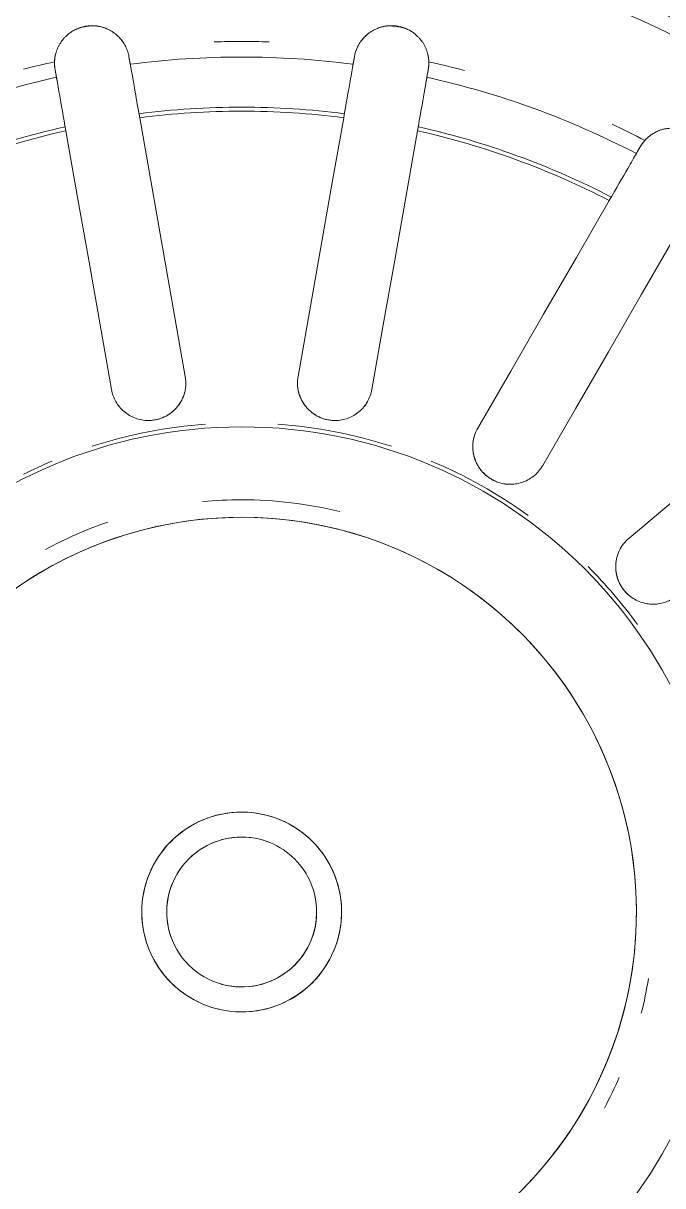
# Model space of a CAD drawing. Header units: millimetres. Extents: x -11245 to 8231, y -22520 to -3800.
# Drawn here: x -7545.36 to -7519.77, y -14978.68 to -14932.15 of the extents above; entities that cross this region are included whole.
import ezdxf

# ---------------------------------------------------------------- set-up
doc = ezdxf.new("R2010")
doc.units = ezdxf.units.MM
for name, color, linetype, lineweight in [('A-DETL-THIN', 151, 'Continuous', 9), ('A-GENM', 13, 'Continuous', 9), ('G-IMPT', 8, 'Continuous', 9)]:
    doc.layers.add(name, color=color, linetype=linetype, lineweight=lineweight)

# ---------------------------------------------------------------- blocks, each defined once
blk = doc.blocks.new('CRT_MGN_COZ_Fogão a lenha completo - CRT_MGN_COZ_Fogão a lenha completo-5005769-PONTOS ELÉTRICOS TÉRREO')
at = {"layer": 'G-IMPT', "flags": 128}
for points in [[(2934.77, -48.799), (2935.127, -49.32), (2935.464, -49.855), (2935.779, -50.403), (2936.071, -50.963), (2936.342, -51.534), (2936.589, -52.116), (2936.812, -52.707), (2937.012, -53.307), (2937.187, -53.914), (2937.339, -54.527), (2937.465, -55.147), (2937.567, -55.77), (2937.644, -56.398), (2937.695, -57.027), (2937.721, -57.659), (2937.725, -58)], [(2955.336, -50.586), (2955.488, -50.559), (2955.64, -50.532)], [(2942.838, -52.789), (2945.428, -52.333), (2948.018, -51.876), (2950.608, -51.419), (2953.197, -50.963)], [(2956.161, -53.486), (2956.009, -53.513), (2955.857, -53.54)], [(2953.718, -53.917), (2951.129, -54.374), (2948.539, -54.83), (2945.949, -55.287), (2943.359, -55.744)], [(2925.925, -58), (2925.922, -57.84), (2925.912, -57.68), (2925.896, -57.521), (2925.874, -57.363), (2925.845, -57.205), (2925.81, -57.049), (2925.769, -56.895), (2925.722, -56.742), (2925.669, -56.591), (2925.609, -56.442), (2925.544, -56.296), (2925.473, -56.153), (2925.396, -56.012), (2925.314, -55.875), (2925.226, -55.741), (2925.133, -55.611), (2925.035, -55.485), (2924.932, -55.362), (2924.824, -55.244), (2924.712, -55.131), (2924.595, -55.021), (2924.474, -54.917), (2924.348, -54.818), (2924.219, -54.723), (2924.086, -54.634), (2923.95, -54.55), (2923.81, -54.472), (2923.668, -54.4), (2923.522, -54.333), (2923.374, -54.272), (2923.224, -54.217), (2923.072, -54.168), (2922.918, -54.125), (2922.762, -54.089), (2922.605, -54.058), (2922.447, -54.034), (2922.288, -54.016), (2922.128, -54.005), (2921.968, -54), (2921.808, -54.002), (2921.648, -54.01), (2921.489, -54.024), (2921.33, -54.044), (2921.173, -54.071), (2921.016, -54.105), (2920.861, -54.144), (2920.708, -54.19), (2920.556, -54.241), (2920.407, -54.299), (2920.26, -54.363), (2920.116, -54.432), (2919.975, -54.507), (2919.837, -54.588), (2919.702, -54.674), (2919.571, -54.766), (2919.444, -54.863), (2919.32, -54.964), (2919.201, -55.071), (2919.086, -55.182), (2918.975, -55.298), (2918.87, -55.418), (2918.769, -55.543), (2918.673, -55.671), (2918.583, -55.803), (2918.497, -55.938), (2918.418, -56.077), (2918.344, -56.219), (2918.275, -56.363), (2918.213, -56.51), (2918.156, -56.66), (2918.106, -56.812), (2918.061, -56.966), (2918.023, -57.121), (2917.991, -57.278), (2917.965, -57.436), (2917.946, -57.594), (2917.933, -57.754), (2917.926, -57.914), (2917.925, -58)], [(2937.725, -58), (2937.712, -58.632), (2937.674, -59.263), (2937.611, -59.891), (2937.523, -60.517), (2937.41, -61.139), (2937.272, -61.756), (2937.11, -62.366), (2936.923, -62.97), (2936.712, -63.566), (2936.478, -64.153), (2936.22, -64.73), (2935.94, -65.296), (2935.637, -65.851), (2935.312, -66.393), (2934.965, -66.921), (2934.598, -67.436), (2934.211, -67.935), (2933.804, -68.418), (2933.377, -68.885), (2932.933, -69.334), (2932.471, -69.765), (2931.992, -70.178), (2931.497, -70.571), (2930.987, -70.943), (2930.462, -71.295), (2929.923, -71.626), (2929.372, -71.935), (2928.809, -72.222), (2928.235, -72.485), (2927.65, -72.726), (2927.057, -72.943), (2926.455, -73.137), (2925.846, -73.306), (2925.231, -73.45), (2924.61, -73.57), (2923.986, -73.665), (2923.358, -73.735), (2922.727, -73.78), (2922.096, -73.799), (2921.464, -73.793), (2920.832, -73.762), (2920.203, -73.706), (2919.576, -73.624), (2918.953, -73.518), (2918.335, -73.387), (2917.723, -73.231), (2917.117, -73.051), (2916.519, -72.846), (2915.93, -72.618), (2915.35, -72.367), (2914.781, -72.092), (2914.223, -71.796), (2913.677, -71.476), (2913.145, -71.136), (2912.627, -70.774), (2912.123, -70.392), (2911.636, -69.99), (2911.164, -69.569), (2910.71, -69.13)], [(2917.925, -58), (2917.928, -58.16), (2917.938, -58.32), (2917.954, -58.479), (2917.976, -58.637), (2918.005, -58.795), (2918.04, -58.951), (2918.081, -59.105), (2918.128, -59.258), (2918.181, -59.409), (2918.241, -59.558), (2918.306, -59.704), (2918.377, -59.847), (2918.454, -59.988), (2918.536, -60.125), (2918.624, -60.259), (2918.717, -60.389), (2918.815, -60.515), (2918.918, -60.638), (2919.026, -60.756), (2919.138, -60.869), (2919.255, -60.979), (2919.376, -61.083), (2919.502, -61.182), (2919.631, -61.277), (2919.764, -61.366), (2919.9, -61.45), (2920.04, -61.528), (2920.182, -61.6), (2920.328, -61.667), (2920.476, -61.728), (2920.626, -61.783), (2920.778, -61.832), (2920.932, -61.875), (2921.088, -61.911), (2921.245, -61.942), (2921.403, -61.966), (2921.562, -61.984), (2921.722, -61.995), (2921.882, -62), (2922.042, -61.998), (2922.202, -61.99), (2922.361, -61.976), (2922.52, -61.956), (2922.677, -61.929), (2922.834, -61.895), (2922.989, -61.856), (2923.142, -61.81), (2923.294, -61.759), (2923.443, -61.701), (2923.59, -61.637), (2923.734, -61.568), (2923.875, -61.493), (2924.013, -61.412), (2924.148, -61.326), (2924.279, -61.234), (2924.406, -61.137), (2924.53, -61.036), (2924.649, -60.929), (2924.764, -60.818), (2924.875, -60.702), (2924.98, -60.582), (2925.081, -60.457), (2925.177, -60.329), (2925.267, -60.197), (2925.353, -60.062), (2925.432, -59.923), (2925.506, -59.781), (2925.575, -59.637), (2925.637, -59.49), (2925.694, -59.34), (2925.744, -59.188), (2925.789, -59.034), (2925.827, -58.879), (2925.859, -58.722), (2925.885, -58.564), (2925.904, -58.406), (2925.917, -58.246), (2925.924, -58.086), (2925.925, -58)], [(2953.718, -62.083), (2951.129, -61.626), (2948.539, -61.17), (2945.949, -60.713), (2943.359, -60.256)], [(2956.161, -62.514), (2956.009, -62.487), (2955.857, -62.46)], [(2942.838, -63.211), (2945.428, -63.667), (2948.018, -64.124), (2950.608, -64.581), (2953.197, -65.037)], [(2955.336, -65.414), (2955.488, -65.441), (2955.64, -65.468)], [(2950.405, -72.711), (2948.127, -71.396), (2945.85, -70.081), (2943.572, -68.766), (2941.295, -67.451)], [(2939.795, -70.049), (2942.072, -71.364), (2944.35, -72.679), (2946.627, -73.994), (2948.905, -75.309)], [(2943.656, -81.564), (2941.965, -79.55), (2940.275, -77.535), (2938.584, -75.52), (2936.894, -73.506)], [(2952.553, -73.951), (2952.419, -73.874), (2952.285, -73.796)]]:
    blk.add_lwpolyline(points, dxfattribs=at)
at = {"layer": 'G-IMPT'}
for radius, start, end in [(58.454, 90, 270), (58.454, 270, 90), (57.5, 90, 270), (57.5, 360, 180), (57.5, 270, 90), (56.5, 360, 180), (42, 0, 180), (41.108, 0, 180), (41, 90, 180), (41, 90, 270), (41, 270, 90), (41, 0, 90), (40.608, 0, 180), (39.099, 360, 180), (19.418, 0, 180), (15.8, 90, 270), (15.8, 270, 90), (34.223, 12.5121, 27.4879), (32.216, 12.6687, 27.3313), (32.054, 12.6822, 27.3178), (19.579, 22.7883, 26.4773), (34.845, 12.4126, 14.5132), (16.5, 18.9474, 28.4211), (19.579, 4.2352, 17.8165), (32.054, 0, 7.3178), (32.216, 0, 7.3313), (34.223, 0, 7.4879), (4, 90, 180), (4, 360, 90), (3, 360, 180), (3, 90, 112.5), (3, 339.0928, 90), (16.5, 0, 5.4571), (3, 157.5, 270), (34.845, 0, 1.8043), (57.5, 180, 0), (56.5, 180, 0), (42, 180, 270), (41.108, 180, 0), (41, 180, 270), (40.608, 180, 0), (39.099, 180, 0), (19.418, 180, 0), (4, 180, 270), (3, 180, 270), (3, 270, 360), (4, 270, 0), (41, 270, 0), (42, 270, 0), (16.5, 346.2176, 0), (32.054, 352.6822, 0), (32.216, 352.6687, 0), (34.223, 352.5121, 360), (34.845, 358.1957, 360), (19.579, 342.1835, 355.7648), (3, 270, 292.5), (32.054, 332.6822, 347.3178), (32.216, 332.6687, 347.3313), (19.579, 324.1641, 337.2117), (34.223, 332.5121, 347.4879), (34.845, 345.1811, 347.5874), (39.72, 296.8385, 340.3639), (19.579, 306.0163, 314.9168), (16.5, 241.6103, 246.3158), (34.845, 332.4126, 334.8187), (16.5, 255.7895, 260.7032)]:
    blk.add_arc((2921.925, -58), radius, start, end, dxfattribs=at)
for points, knots in [([(2953.197, -50.963), (2953.746, -50.866), (2954.59, -50.717), (2955.162, -50.616), (2955.336, -50.586)], [-1, -1, -1, -1, -0.4, 0, 0, 0, 0]), ([(2955.64, -50.532), (2955.703, -50.521), (2955.832, -50.506), (2956.001, -50.51), (2956.136, -50.527), (2956.238, -50.546), (2956.34, -50.573), (2956.445, -50.61), (2956.55, -50.655), (2956.653, -50.709), (2956.765, -50.78), (2956.873, -50.864), (2956.98, -50.964), (2957.073, -51.069), (2957.169, -51.203), (2957.255, -51.354), (2957.33, -51.537), (2957.383, -51.746), (2957.405, -51.962), (2957.397, -52.159), (2957.369, -52.331), (2957.325, -52.49), (2957.268, -52.633), (2957.2, -52.763), (2957.127, -52.876), (2957.052, -52.973), (2956.974, -53.059), (2956.891, -53.138), (2956.805, -53.208), (2956.718, -53.269), (2956.629, -53.322), (2956.508, -53.384), (2956.35, -53.445), (2956.224, -53.475), (2956.161, -53.486)], [-1, -1, -1, -1, -0.944444, -0.888889, -0.861111, -0.833333, -0.805556, -0.777778, -0.75, -0.722222, -0.694444, -0.659722, -0.638889, -0.611111, -0.583333, -0.555556, -0.527778, -0.5, -0.472222, -0.444444, -0.416667, -0.388889, -0.361111, -0.333333, -0.305556, -0.277778, -0.25, -0.222222, -0.194444, -0.166667, -0.138889, -0.111111, -0.055556, 0, 0, 0, 0]), ([(2942.718, -55.717), (2942.614, -55.689), (2942.457, -55.631), (2942.274, -55.522), (2942.14, -55.424), (2942.018, -55.311), (2941.913, -55.19), (2941.818, -55.052), (2941.738, -54.904), (2941.676, -54.754), (2941.632, -54.594), (2941.605, -54.426), (2941.593, -54.23), (2941.616, -53.998), (2941.684, -53.741), (2941.799, -53.504), (2942, -53.217), (2942.343, -52.938), (2942.662, -52.821), (2942.838, -52.789)], [-0.8611111, -0.8611111, -0.8611111, -0.8611111, -0.7916667, -0.7569444, -0.7222222, -0.6875, -0.6527778, -0.6180556, -0.5833333, -0.5486111, -0.5138889, -0.4791667, -0.4444444, -0.3888889, -0.3333333, -0.2777778, -0.2222222, -0.1111111, 0, 0, 0, 0]), ([(2943.359, -55.744), (2943.232, -55.766), (2943.037, -55.775), (2942.78, -55.737), (2942.593, -55.683), (2942.413, -55.606), (2942.188, -55.472), (2941.91, -55.22), (2941.661, -54.794), (2941.567, -54.263), (2941.647, -53.821), (2941.798, -53.504), (2941.95, -53.29), (2942.136, -53.106), (2942.422, -52.908), (2942.669, -52.819), (2942.838, -52.789)], [-1, -1, -1, -1, -0.916667, -0.875, -0.833333, -0.791667, -0.75, -0.666667, -0.555556, -0.444444, -0.333333, -0.277778, -0.222222, -0.166667, -0.111111, 0, 0, 0, 0]), ([(2955.857, -53.54), (2955.596, -53.586), (2954.95, -53.7), (2954.085, -53.853), (2953.718, -53.917)], [-1, -1, -1, -1, -0.4, 0, 0, 0, 0]), ([(2943.359, -60.256), (2943.139, -60.218), (2942.822, -60.232), (2942.457, -60.369), (2942.274, -60.478), (2942.14, -60.576), (2942.018, -60.689), (2941.913, -60.81), (2941.818, -60.948), (2941.738, -61.096), (2941.676, -61.246), (2941.632, -61.406), (2941.605, -61.574), (2941.593, -61.77), (2941.616, -62.002), (2941.684, -62.259), (2941.799, -62.496), (2942, -62.783), (2942.343, -63.062), (2942.662, -63.179), (2942.838, -63.211)], [-1, -1, -1, -1, -0.861111, -0.791667, -0.756944, -0.722222, -0.6875, -0.652778, -0.618056, -0.583333, -0.548611, -0.513889, -0.479167, -0.444444, -0.388889, -0.333333, -0.277778, -0.222222, -0.111111, 0, 0, 0, 0]), ([(2942.973, -60.239), (2942.908, -60.244), (2942.78, -60.263), (2942.593, -60.317), (2942.413, -60.394), (2942.188, -60.528), (2941.91, -60.78), (2941.661, -61.206), (2941.567, -61.737), (2941.647, -62.179), (2941.798, -62.496), (2941.95, -62.71), (2942.136, -62.894), (2942.422, -63.092), (2942.669, -63.181), (2942.838, -63.211)], [-0.9166667, -0.9166667, -0.9166667, -0.9166667, -0.875, -0.8333333, -0.7916667, -0.75, -0.6666667, -0.5555556, -0.4444444, -0.3333333, -0.2777778, -0.2222222, -0.1666667, -0.1111111, 0, 0, 0, 0]), ([(2953.718, -62.083), (2954.267, -62.18), (2955.111, -62.329), (2955.683, -62.429), (2955.857, -62.46)], [-1, -1, -1, -1, -0.4, 0, 0, 0, 0]), ([(2955.64, -65.468), (2955.769, -65.492), (2955.966, -65.499), (2956.204, -65.463), (2956.342, -65.428), (2956.445, -65.39), (2956.55, -65.344), (2956.656, -65.292), (2956.771, -65.222), (2956.872, -65.135), (2956.978, -65.033), (2957.078, -64.927), (2957.178, -64.794), (2957.257, -64.644), (2957.317, -64.46), (2957.364, -64.248), (2957.392, -64.032), (2957.399, -63.838), (2957.375, -63.671), (2957.327, -63.512), (2957.264, -63.367), (2957.2, -63.237), (2957.133, -63.124), (2957.055, -63.026), (2956.974, -62.941), (2956.891, -62.862), (2956.807, -62.791), (2956.689, -62.711), (2956.478, -62.596), (2956.291, -62.535), (2956.161, -62.514)], [-1, -1, -1, -1, -0.888889, -0.833333, -0.805556, -0.777778, -0.75, -0.722222, -0.694444, -0.659722, -0.638889, -0.611111, -0.583333, -0.555556, -0.527778, -0.5, -0.472222, -0.444444, -0.416667, -0.388889, -0.361111, -0.333333, -0.305556, -0.277778, -0.25, -0.222222, -0.194444, -0.166667, -0.111111, 0, 0, 0, 0]), ([(2955.336, -65.414), (2955.075, -65.368), (2954.429, -65.254), (2953.564, -65.102), (2953.197, -65.037)], [-1, -1, -1, -1, -0.4, 0, 0, 0, 0]), ([(2941.295, -67.451), (2941.101, -67.339), (2940.799, -67.245), (2940.409, -67.249), (2940.199, -67.288), (2940.04, -67.335), (2939.887, -67.399), (2939.746, -67.477), (2939.61, -67.574), (2939.484, -67.686), (2939.375, -67.806), (2939.279, -67.941), (2939.196, -68.089), (2939.118, -68.269), (2939.06, -68.495), (2939.036, -68.76), (2939.063, -69.022), (2939.154, -69.361), (2939.38, -69.74), (2939.64, -69.959), (2939.795, -70.049)], [-1, -1, -1, -1, -0.861111, -0.791667, -0.756944, -0.722222, -0.6875, -0.652778, -0.618056, -0.583333, -0.548611, -0.513889, -0.479167, -0.444444, -0.388889, -0.333333, -0.277778, -0.222222, -0.111111, 0, 0, 0, 0]), ([(2940.938, -67.302), (2940.875, -67.285), (2940.748, -67.26), (2940.554, -67.246), (2940.359, -67.257), (2940.101, -67.306), (2939.754, -67.447), (2939.374, -67.762), (2939.104, -68.229), (2939.028, -68.672), (2939.062, -69.022), (2939.131, -69.275), (2939.243, -69.511), (2939.344, -69.653), (2939.4, -69.719)], [-0.9166667, -0.9166667, -0.9166667, -0.9166667, -0.875, -0.8333333, -0.7916667, -0.75, -0.6666667, -0.5555556, -0.4444444, -0.3333333, -0.2777778, -0.2222222, -0.1666667, -0.1111111, -0.1111111, -0.1111111, -0.1111111]), ([(2936.894, -73.506), (2936.75, -73.335), (2936.498, -73.143), (2936.131, -73.013), (2935.921, -72.978), (2935.755, -72.968), (2935.589, -72.975), (2935.43, -73), (2935.269, -73.045), (2935.112, -73.107), (2934.969, -73.183), (2934.832, -73.277), (2934.703, -73.387), (2934.569, -73.53), (2934.437, -73.723), (2934.324, -73.963), (2934.26, -74.219), (2934.229, -74.568), (2934.312, -75.002), (2934.481, -75.297), (2934.596, -75.434)], [-1, -1, -1, -1, -0.861111, -0.791667, -0.756944, -0.722222, -0.6875, -0.652778, -0.618056, -0.583333, -0.548611, -0.513889, -0.479167, -0.444444, -0.388889, -0.333333, -0.277778, -0.222222, -0.111111, 0, 0, 0, 0]), ([(2936.08, -73.008), (2936.016, -72.993), (2935.822, -72.962), (2935.447, -72.975), (2934.983, -73.141), (2934.569, -73.488), (2934.391, -73.8), (2934.332, -73.966)], [-0.7916667, -0.7916667, -0.7916667, -0.7916667, -0.75, -0.6666667, -0.5555556, -0.4444444, -0.3333333, -0.3333333, -0.3333333, -0.3333333]), ([(2950.405, -72.711), (2950.887, -72.989), (2951.63, -73.418), (2952.132, -73.708), (2952.285, -73.796)], [-1, -1, -1, -1, -0.4, 0, 0, 0, 0]), ([(2951.053, -76.549), (2951.166, -76.616), (2951.348, -76.69), (2951.584, -76.737), (2951.726, -76.751), (2951.836, -76.751), (2951.95, -76.744), (2952.067, -76.731), (2952.199, -76.704), (2952.324, -76.658), (2952.459, -76.598), (2952.588, -76.532), (2952.728, -76.441), (2952.854, -76.328), (2952.973, -76.175), (2953.09, -75.992), (2953.19, -75.798), (2953.262, -75.619), (2953.297, -75.454), (2953.306, -75.288), (2953.297, -75.13), (2953.281, -74.985), (2953.257, -74.856), (2953.218, -74.738), (2953.17, -74.63), (2953.119, -74.528), (2953.064, -74.433), (2952.982, -74.317), (2952.823, -74.136), (2952.667, -74.015), (2952.553, -73.951)], [-1, -1, -1, -1, -0.888889, -0.833333, -0.805556, -0.777778, -0.75, -0.722222, -0.694444, -0.659722, -0.638889, -0.611111, -0.583333, -0.555556, -0.527778, -0.5, -0.472222, -0.444444, -0.416667, -0.388889, -0.361111, -0.333333, -0.305556, -0.277778, -0.25, -0.222222, -0.194444, -0.166667, -0.111111, 0, 0, 0, 0]), ([(2953.205, -74.717), (2953.193, -74.686), (2953.168, -74.625), (2953.126, -74.542), (2953.081, -74.464), (2953.016, -74.364), (2952.926, -74.251), (2952.848, -74.173), (2952.808, -74.137)], [-0.2222222, -0.2222222, -0.2222222, -0.2222222, -0.1944444, -0.1666667, -0.1388889, -0.1111111, -0.0555556, 0, 0, 0, 0])]:
    blk.add_open_spline(points, degree=3, knots=knots, dxfattribs=at)
for points in [[(2955.64, -50.532), (2955.501, -50.556), (2955.347, -50.584), (2955.178, -50.613)], [(2955.955, -50.51), (2955.908, -50.508), (2955.808, -50.509), (2955.698, -50.522), (2955.64, -50.532)], [(2955.955, -50.51), (2956.01, -50.511), (2956.121, -50.52), (2956.233, -50.545), (2956.289, -50.56)], [(2957.282, -51.424), (2957.3, -51.472), (2957.332, -51.575), (2957.371, -51.751), (2957.394, -51.929), (2957.402, -52.092), (2957.389, -52.237), (2957.357, -52.379), (2957.314, -52.509), (2957.284, -52.589), (2957.268, -52.627)], [(2957.036, -52.99), (2957.014, -53.015), (2956.971, -53.064), (2956.903, -53.128), (2956.833, -53.186), (2956.785, -53.221), (2956.761, -53.238)], [(2955.699, -53.568), (2955.868, -53.538), (2956.022, -53.511), (2956.161, -53.486)], [(2956.161, -62.514), (2956.022, -62.489), (2955.868, -62.462), (2955.699, -62.432)], [(2957.036, -63.01), (2957.014, -62.985), (2956.97, -62.937), (2956.902, -62.873), (2956.833, -62.815), (2956.786, -62.779), (2956.762, -62.762)], [(2957.281, -64.578), (2957.302, -64.53), (2957.34, -64.427), (2957.382, -64.253), (2957.402, -64.075), (2957.401, -63.91), (2957.386, -63.762), (2957.357, -63.621), (2957.317, -63.491), (2957.285, -63.412), (2957.268, -63.374)], [(2955.179, -65.387), (2955.347, -65.416), (2955.501, -65.444), (2955.64, -65.468)], [(2955.64, -65.468), (2955.698, -65.478), (2955.808, -65.491), (2955.908, -65.492), (2955.955, -65.49)], [(2955.955, -65.49), (2956.009, -65.488), (2956.119, -65.478), (2956.232, -65.455), (2956.289, -65.44)], [(2952.553, -73.951), (2952.431, -73.88), (2952.295, -73.802), (2952.147, -73.716)], [(2952.808, -74.137), (2952.773, -74.105), (2952.696, -74.042), (2952.603, -73.98), (2952.553, -73.951)]]:
    blk.add_open_spline(points, degree=3, dxfattribs=at)
blk = doc.blocks.new('CRT_MGN_COZ_Fogão a lenha completo - CRT_MGN_COZ_Fogão a lenha completo-V30-PONTOS ELÉTRICOS TÉRREO')
at = {"layer": 'G-IMPT', "flags": 128}
for points in [[(2934.77, -48.799), (2935.127, -49.32), (2935.464, -49.855), (2935.779, -50.403), (2936.071, -50.963), (2936.342, -51.534), (2936.589, -52.116), (2936.812, -52.707), (2937.012, -53.307), (2937.187, -53.914), (2937.339, -54.527), (2937.465, -55.147), (2937.567, -55.77), (2937.644, -56.398), (2937.695, -57.027), (2937.721, -57.659), (2937.725, -58)], [(2955.336, -50.586), (2955.488, -50.559), (2955.64, -50.532)], [(2942.838, -52.789), (2945.428, -52.333), (2948.018, -51.876), (2950.608, -51.419), (2953.197, -50.963)], [(2956.161, -53.486), (2956.009, -53.513), (2955.857, -53.54)], [(2953.718, -53.917), (2951.129, -54.374), (2948.539, -54.83), (2945.949, -55.287), (2943.359, -55.744)], [(2925.925, -58), (2925.922, -57.84), (2925.912, -57.68), (2925.896, -57.521), (2925.874, -57.363), (2925.845, -57.205), (2925.81, -57.049), (2925.769, -56.895), (2925.722, -56.742), (2925.669, -56.591), (2925.609, -56.442), (2925.544, -56.296), (2925.473, -56.153), (2925.396, -56.012), (2925.314, -55.875), (2925.226, -55.741), (2925.133, -55.611), (2925.035, -55.485), (2924.932, -55.362), (2924.824, -55.244), (2924.712, -55.131), (2924.595, -55.021), (2924.474, -54.917), (2924.348, -54.818), (2924.219, -54.723), (2924.086, -54.634), (2923.95, -54.55), (2923.81, -54.472), (2923.668, -54.4), (2923.522, -54.333), (2923.374, -54.272), (2923.224, -54.217), (2923.072, -54.168), (2922.918, -54.125), (2922.762, -54.089), (2922.605, -54.058), (2922.447, -54.034), (2922.288, -54.016), (2922.128, -54.005), (2921.968, -54), (2921.808, -54.002), (2921.648, -54.01), (2921.489, -54.024), (2921.33, -54.044), (2921.173, -54.071), (2921.016, -54.105), (2920.861, -54.144), (2920.708, -54.19), (2920.556, -54.241), (2920.407, -54.299), (2920.26, -54.363), (2920.116, -54.432), (2919.975, -54.507), (2919.837, -54.588), (2919.702, -54.674), (2919.571, -54.766), (2919.444, -54.863), (2919.32, -54.964), (2919.201, -55.071), (2919.086, -55.182), (2918.975, -55.298), (2918.87, -55.418), (2918.769, -55.543), (2918.673, -55.671), (2918.583, -55.803), (2918.497, -55.938), (2918.418, -56.077), (2918.344, -56.219), (2918.275, -56.363), (2918.213, -56.51), (2918.156, -56.66), (2918.106, -56.812), (2918.061, -56.966), (2918.023, -57.121), (2917.991, -57.278), (2917.965, -57.436), (2917.946, -57.594), (2917.933, -57.754), (2917.926, -57.914), (2917.925, -58)], [(2937.725, -58), (2937.712, -58.632), (2937.674, -59.263), (2937.611, -59.891), (2937.523, -60.517), (2937.41, -61.139), (2937.272, -61.756), (2937.11, -62.366), (2936.923, -62.97), (2936.712, -63.566), (2936.478, -64.153), (2936.22, -64.73), (2935.94, -65.296), (2935.637, -65.851), (2935.312, -66.393), (2934.965, -66.921), (2934.598, -67.436), (2934.211, -67.935), (2933.804, -68.418), (2933.377, -68.885), (2932.933, -69.334), (2932.471, -69.765), (2931.992, -70.178), (2931.497, -70.571), (2930.987, -70.943), (2930.462, -71.295), (2929.923, -71.626), (2929.372, -71.935), (2928.809, -72.222), (2928.235, -72.485), (2927.65, -72.726), (2927.057, -72.943), (2926.455, -73.137), (2925.846, -73.306), (2925.231, -73.45), (2924.61, -73.57), (2923.986, -73.665), (2923.358, -73.735), (2922.727, -73.78), (2922.096, -73.799), (2921.464, -73.793), (2920.832, -73.762), (2920.203, -73.706), (2919.576, -73.624), (2918.953, -73.518), (2918.335, -73.387), (2917.723, -73.231), (2917.117, -73.051), (2916.519, -72.846), (2915.93, -72.618), (2915.35, -72.367), (2914.781, -72.092), (2914.223, -71.796), (2913.677, -71.476), (2913.145, -71.136), (2912.627, -70.774), (2912.123, -70.392), (2911.636, -69.99), (2911.164, -69.569), (2910.71, -69.13)], [(2917.925, -58), (2917.928, -58.16), (2917.938, -58.32), (2917.954, -58.479), (2917.976, -58.637), (2918.005, -58.795), (2918.04, -58.951), (2918.081, -59.105), (2918.128, -59.258), (2918.181, -59.409), (2918.241, -59.558), (2918.306, -59.704), (2918.377, -59.847), (2918.454, -59.988), (2918.536, -60.125), (2918.624, -60.259), (2918.717, -60.389), (2918.815, -60.515), (2918.918, -60.638), (2919.026, -60.756), (2919.138, -60.869), (2919.255, -60.979), (2919.376, -61.083), (2919.502, -61.182), (2919.631, -61.277), (2919.764, -61.366), (2919.9, -61.45), (2920.04, -61.528), (2920.182, -61.6), (2920.328, -61.667), (2920.476, -61.728), (2920.626, -61.783), (2920.778, -61.832), (2920.932, -61.875), (2921.088, -61.911), (2921.245, -61.942), (2921.403, -61.966), (2921.562, -61.984), (2921.722, -61.995), (2921.882, -62), (2922.042, -61.998), (2922.202, -61.99), (2922.361, -61.976), (2922.52, -61.956), (2922.677, -61.929), (2922.834, -61.895), (2922.989, -61.856), (2923.142, -61.81), (2923.294, -61.759), (2923.443, -61.701), (2923.59, -61.637), (2923.734, -61.568), (2923.875, -61.493), (2924.013, -61.412), (2924.148, -61.326), (2924.279, -61.234), (2924.406, -61.137), (2924.53, -61.036), (2924.649, -60.929), (2924.764, -60.818), (2924.875, -60.702), (2924.98, -60.582), (2925.081, -60.457), (2925.177, -60.329), (2925.267, -60.197), (2925.353, -60.062), (2925.432, -59.923), (2925.506, -59.781), (2925.575, -59.637), (2925.637, -59.49), (2925.694, -59.34), (2925.744, -59.188), (2925.789, -59.034), (2925.827, -58.879), (2925.859, -58.722), (2925.885, -58.564), (2925.904, -58.406), (2925.917, -58.246), (2925.924, -58.086), (2925.925, -58)], [(2953.718, -62.083), (2951.129, -61.626), (2948.539, -61.17), (2945.949, -60.713), (2943.359, -60.256)], [(2956.161, -62.514), (2956.009, -62.487), (2955.857, -62.46)], [(2942.838, -63.211), (2945.428, -63.667), (2948.018, -64.124), (2950.608, -64.581), (2953.197, -65.037)], [(2955.336, -65.414), (2955.488, -65.441), (2955.64, -65.468)], [(2950.405, -72.711), (2948.127, -71.396), (2945.85, -70.081), (2943.572, -68.766), (2941.295, -67.451)], [(2939.795, -70.049), (2942.072, -71.364), (2944.35, -72.679), (2946.627, -73.994), (2948.905, -75.309)], [(2943.656, -81.564), (2941.965, -79.55), (2940.275, -77.535), (2938.584, -75.52), (2936.894, -73.506)], [(2952.553, -73.951), (2952.419, -73.874), (2952.285, -73.796)]]:
    blk.add_lwpolyline(points, dxfattribs=at)
at = {"layer": 'G-IMPT'}
for radius, start, end in [(58.454, 90, 270), (58.454, 270, 90), (57.5, 90, 270), (57.5, 360, 180), (57.5, 270, 90), (56.5, 360, 180), (42, 0, 180), (41.108, 0, 180), (41, 90, 180), (41, 90, 270), (41, 270, 90), (41, 0, 90), (40.608, 0, 180), (39.099, 360, 180), (19.418, 0, 180), (15.8, 90, 270), (15.8, 270, 90), (34.223, 12.5121, 27.4879), (32.216, 12.6687, 27.3313), (32.054, 12.6822, 27.3178), (19.579, 22.7883, 26.4773), (34.845, 12.4126, 14.5132), (16.5, 18.9474, 28.4211), (19.579, 4.2352, 17.8165), (32.054, 0, 7.3178), (32.216, 0, 7.3313), (34.223, 0, 7.4879), (4, 90, 180), (4, 360, 90), (3, 360, 180), (3, 90, 112.5), (3, 339.0928, 90), (16.5, 0, 5.4571), (3, 157.5, 270), (34.845, 0, 1.8043), (57.5, 180, 0), (56.5, 180, 0), (42, 180, 270), (41.108, 180, 0), (41, 180, 270), (40.608, 180, 0), (39.099, 180, 0), (19.418, 180, 0), (4, 180, 270), (3, 180, 270), (3, 270, 360), (4, 270, 0), (41, 270, 0), (42, 270, 0), (16.5, 346.2176, 0), (32.054, 352.6822, 0), (32.216, 352.6687, 0), (34.223, 352.5121, 360), (34.845, 358.1957, 360), (19.579, 342.1835, 355.7648), (3, 270, 292.5), (32.054, 332.6822, 347.3178), (32.216, 332.6687, 347.3313), (19.579, 324.1641, 337.2117), (34.223, 332.5121, 347.4879), (34.845, 345.1811, 347.5874), (39.72, 296.8385, 340.3639), (19.579, 306.0163, 314.9168), (16.5, 241.6103, 246.3158), (34.845, 332.4126, 334.8187), (16.5, 255.7895, 260.7032)]:
    blk.add_arc((2921.925, -58), radius, start, end, dxfattribs=at)
for points, knots in [([(2953.197, -50.963), (2953.746, -50.866), (2954.59, -50.717), (2955.162, -50.616), (2955.336, -50.586)], [-1, -1, -1, -1, -0.4, 0, 0, 0, 0]), ([(2955.64, -50.532), (2955.703, -50.521), (2955.832, -50.506), (2956.001, -50.51), (2956.136, -50.527), (2956.238, -50.546), (2956.34, -50.573), (2956.445, -50.61), (2956.55, -50.655), (2956.653, -50.709), (2956.765, -50.78), (2956.873, -50.864), (2956.98, -50.964), (2957.073, -51.069), (2957.169, -51.203), (2957.255, -51.354), (2957.33, -51.537), (2957.383, -51.746), (2957.405, -51.962), (2957.397, -52.159), (2957.369, -52.331), (2957.325, -52.49), (2957.268, -52.633), (2957.2, -52.763), (2957.127, -52.876), (2957.052, -52.973), (2956.974, -53.059), (2956.891, -53.138), (2956.805, -53.208), (2956.718, -53.269), (2956.629, -53.322), (2956.508, -53.384), (2956.35, -53.445), (2956.224, -53.475), (2956.161, -53.486)], [-1, -1, -1, -1, -0.944444, -0.888889, -0.861111, -0.833333, -0.805556, -0.777778, -0.75, -0.722222, -0.694444, -0.659722, -0.638889, -0.611111, -0.583333, -0.555556, -0.527778, -0.5, -0.472222, -0.444444, -0.416667, -0.388889, -0.361111, -0.333333, -0.305556, -0.277778, -0.25, -0.222222, -0.194444, -0.166667, -0.138889, -0.111111, -0.055556, 0, 0, 0, 0]), ([(2942.718, -55.717), (2942.614, -55.689), (2942.457, -55.631), (2942.274, -55.522), (2942.14, -55.424), (2942.018, -55.311), (2941.913, -55.19), (2941.818, -55.052), (2941.738, -54.904), (2941.676, -54.754), (2941.632, -54.594), (2941.605, -54.426), (2941.593, -54.23), (2941.616, -53.998), (2941.684, -53.741), (2941.799, -53.504), (2942, -53.217), (2942.343, -52.938), (2942.662, -52.821), (2942.838, -52.789)], [-0.8611111, -0.8611111, -0.8611111, -0.8611111, -0.7916667, -0.7569444, -0.7222222, -0.6875, -0.6527778, -0.6180556, -0.5833333, -0.5486111, -0.5138889, -0.4791667, -0.4444444, -0.3888889, -0.3333333, -0.2777778, -0.2222222, -0.1111111, 0, 0, 0, 0]), ([(2943.359, -55.744), (2943.232, -55.766), (2943.037, -55.775), (2942.78, -55.737), (2942.593, -55.683), (2942.413, -55.606), (2942.188, -55.472), (2941.91, -55.22), (2941.661, -54.794), (2941.567, -54.263), (2941.647, -53.821), (2941.798, -53.504), (2941.95, -53.29), (2942.136, -53.106), (2942.422, -52.908), (2942.669, -52.819), (2942.838, -52.789)], [-1, -1, -1, -1, -0.916667, -0.875, -0.833333, -0.791667, -0.75, -0.666667, -0.555556, -0.444444, -0.333333, -0.277778, -0.222222, -0.166667, -0.111111, 0, 0, 0, 0]), ([(2955.857, -53.54), (2955.596, -53.586), (2954.95, -53.7), (2954.085, -53.853), (2953.718, -53.917)], [-1, -1, -1, -1, -0.4, 0, 0, 0, 0]), ([(2943.359, -60.256), (2943.139, -60.218), (2942.822, -60.232), (2942.457, -60.369), (2942.274, -60.478), (2942.14, -60.576), (2942.018, -60.689), (2941.913, -60.81), (2941.818, -60.948), (2941.738, -61.096), (2941.676, -61.246), (2941.632, -61.406), (2941.605, -61.574), (2941.593, -61.77), (2941.616, -62.002), (2941.684, -62.259), (2941.799, -62.496), (2942, -62.783), (2942.343, -63.062), (2942.662, -63.179), (2942.838, -63.211)], [-1, -1, -1, -1, -0.861111, -0.791667, -0.756944, -0.722222, -0.6875, -0.652778, -0.618056, -0.583333, -0.548611, -0.513889, -0.479167, -0.444444, -0.388889, -0.333333, -0.277778, -0.222222, -0.111111, 0, 0, 0, 0]), ([(2942.973, -60.239), (2942.908, -60.244), (2942.78, -60.263), (2942.593, -60.317), (2942.413, -60.394), (2942.188, -60.528), (2941.91, -60.78), (2941.661, -61.206), (2941.567, -61.737), (2941.647, -62.179), (2941.798, -62.496), (2941.95, -62.71), (2942.136, -62.894), (2942.422, -63.092), (2942.669, -63.181), (2942.838, -63.211)], [-0.9166667, -0.9166667, -0.9166667, -0.9166667, -0.875, -0.8333333, -0.7916667, -0.75, -0.6666667, -0.5555556, -0.4444444, -0.3333333, -0.2777778, -0.2222222, -0.1666667, -0.1111111, 0, 0, 0, 0]), ([(2953.718, -62.083), (2954.267, -62.18), (2955.111, -62.329), (2955.683, -62.429), (2955.857, -62.46)], [-1, -1, -1, -1, -0.4, 0, 0, 0, 0]), ([(2955.64, -65.468), (2955.769, -65.492), (2955.966, -65.499), (2956.204, -65.463), (2956.342, -65.428), (2956.445, -65.39), (2956.55, -65.344), (2956.656, -65.292), (2956.771, -65.222), (2956.872, -65.135), (2956.978, -65.033), (2957.078, -64.927), (2957.178, -64.794), (2957.257, -64.644), (2957.317, -64.46), (2957.364, -64.248), (2957.392, -64.032), (2957.399, -63.838), (2957.375, -63.671), (2957.327, -63.512), (2957.264, -63.367), (2957.2, -63.237), (2957.133, -63.124), (2957.055, -63.026), (2956.974, -62.941), (2956.891, -62.862), (2956.807, -62.791), (2956.689, -62.711), (2956.478, -62.596), (2956.291, -62.535), (2956.161, -62.514)], [-1, -1, -1, -1, -0.888889, -0.833333, -0.805556, -0.777778, -0.75, -0.722222, -0.694444, -0.659722, -0.638889, -0.611111, -0.583333, -0.555556, -0.527778, -0.5, -0.472222, -0.444444, -0.416667, -0.388889, -0.361111, -0.333333, -0.305556, -0.277778, -0.25, -0.222222, -0.194444, -0.166667, -0.111111, 0, 0, 0, 0]), ([(2955.336, -65.414), (2955.075, -65.368), (2954.429, -65.254), (2953.564, -65.102), (2953.197, -65.037)], [-1, -1, -1, -1, -0.4, 0, 0, 0, 0]), ([(2941.295, -67.451), (2941.101, -67.339), (2940.799, -67.245), (2940.409, -67.249), (2940.199, -67.288), (2940.04, -67.335), (2939.887, -67.399), (2939.746, -67.477), (2939.61, -67.574), (2939.484, -67.686), (2939.375, -67.806), (2939.279, -67.941), (2939.196, -68.089), (2939.118, -68.269), (2939.06, -68.495), (2939.036, -68.76), (2939.063, -69.022), (2939.154, -69.361), (2939.38, -69.74), (2939.64, -69.959), (2939.795, -70.049)], [-1, -1, -1, -1, -0.861111, -0.791667, -0.756944, -0.722222, -0.6875, -0.652778, -0.618056, -0.583333, -0.548611, -0.513889, -0.479167, -0.444444, -0.388889, -0.333333, -0.277778, -0.222222, -0.111111, 0, 0, 0, 0]), ([(2940.938, -67.302), (2940.875, -67.285), (2940.748, -67.26), (2940.554, -67.246), (2940.359, -67.257), (2940.101, -67.306), (2939.754, -67.447), (2939.374, -67.762), (2939.104, -68.229), (2939.028, -68.672), (2939.062, -69.022), (2939.131, -69.275), (2939.243, -69.511), (2939.344, -69.653), (2939.4, -69.719)], [-0.9166667, -0.9166667, -0.9166667, -0.9166667, -0.875, -0.8333333, -0.7916667, -0.75, -0.6666667, -0.5555556, -0.4444444, -0.3333333, -0.2777778, -0.2222222, -0.1666667, -0.1111111, -0.1111111, -0.1111111, -0.1111111]), ([(2936.894, -73.506), (2936.75, -73.335), (2936.498, -73.143), (2936.131, -73.013), (2935.921, -72.978), (2935.755, -72.968), (2935.589, -72.975), (2935.43, -73), (2935.269, -73.045), (2935.112, -73.107), (2934.969, -73.183), (2934.832, -73.277), (2934.703, -73.387), (2934.569, -73.53), (2934.437, -73.723), (2934.324, -73.963), (2934.26, -74.219), (2934.229, -74.568), (2934.312, -75.002), (2934.481, -75.297), (2934.596, -75.434)], [-1, -1, -1, -1, -0.861111, -0.791667, -0.756944, -0.722222, -0.6875, -0.652778, -0.618056, -0.583333, -0.548611, -0.513889, -0.479167, -0.444444, -0.388889, -0.333333, -0.277778, -0.222222, -0.111111, 0, 0, 0, 0]), ([(2936.08, -73.008), (2936.016, -72.993), (2935.822, -72.962), (2935.447, -72.975), (2934.983, -73.141), (2934.569, -73.488), (2934.391, -73.8), (2934.332, -73.966)], [-0.7916667, -0.7916667, -0.7916667, -0.7916667, -0.75, -0.6666667, -0.5555556, -0.4444444, -0.3333333, -0.3333333, -0.3333333, -0.3333333]), ([(2950.405, -72.711), (2950.887, -72.989), (2951.63, -73.418), (2952.132, -73.708), (2952.285, -73.796)], [-1, -1, -1, -1, -0.4, 0, 0, 0, 0]), ([(2951.053, -76.549), (2951.166, -76.616), (2951.348, -76.69), (2951.584, -76.737), (2951.726, -76.751), (2951.836, -76.751), (2951.95, -76.744), (2952.067, -76.731), (2952.199, -76.704), (2952.324, -76.658), (2952.459, -76.598), (2952.588, -76.532), (2952.728, -76.441), (2952.854, -76.328), (2952.973, -76.175), (2953.09, -75.992), (2953.19, -75.798), (2953.262, -75.619), (2953.297, -75.454), (2953.306, -75.288), (2953.297, -75.13), (2953.281, -74.985), (2953.257, -74.856), (2953.218, -74.738), (2953.17, -74.63), (2953.119, -74.528), (2953.064, -74.433), (2952.982, -74.317), (2952.823, -74.136), (2952.667, -74.015), (2952.553, -73.951)], [-1, -1, -1, -1, -0.888889, -0.833333, -0.805556, -0.777778, -0.75, -0.722222, -0.694444, -0.659722, -0.638889, -0.611111, -0.583333, -0.555556, -0.527778, -0.5, -0.472222, -0.444444, -0.416667, -0.388889, -0.361111, -0.333333, -0.305556, -0.277778, -0.25, -0.222222, -0.194444, -0.166667, -0.111111, 0, 0, 0, 0]), ([(2953.205, -74.717), (2953.193, -74.686), (2953.168, -74.625), (2953.126, -74.542), (2953.081, -74.464), (2953.016, -74.364), (2952.926, -74.251), (2952.848, -74.173), (2952.808, -74.137)], [-0.2222222, -0.2222222, -0.2222222, -0.2222222, -0.1944444, -0.1666667, -0.1388889, -0.1111111, -0.0555556, 0, 0, 0, 0])]:
    blk.add_open_spline(points, degree=3, knots=knots, dxfattribs=at)
for points in [[(2955.64, -50.532), (2955.501, -50.556), (2955.347, -50.584), (2955.178, -50.613)], [(2955.955, -50.51), (2955.908, -50.508), (2955.808, -50.509), (2955.698, -50.522), (2955.64, -50.532)], [(2955.955, -50.51), (2956.01, -50.511), (2956.121, -50.52), (2956.233, -50.545), (2956.289, -50.56)], [(2957.282, -51.424), (2957.3, -51.472), (2957.332, -51.575), (2957.371, -51.751), (2957.394, -51.929), (2957.402, -52.092), (2957.389, -52.237), (2957.357, -52.379), (2957.314, -52.509), (2957.284, -52.589), (2957.268, -52.627)], [(2957.036, -52.99), (2957.014, -53.015), (2956.971, -53.064), (2956.903, -53.128), (2956.833, -53.186), (2956.785, -53.221), (2956.761, -53.238)], [(2955.699, -53.568), (2955.868, -53.538), (2956.022, -53.511), (2956.161, -53.486)], [(2956.161, -62.514), (2956.022, -62.489), (2955.868, -62.462), (2955.699, -62.432)], [(2957.036, -63.01), (2957.014, -62.985), (2956.97, -62.937), (2956.902, -62.873), (2956.833, -62.815), (2956.786, -62.779), (2956.762, -62.762)], [(2957.281, -64.578), (2957.302, -64.53), (2957.34, -64.427), (2957.382, -64.253), (2957.402, -64.075), (2957.401, -63.91), (2957.386, -63.762), (2957.357, -63.621), (2957.317, -63.491), (2957.285, -63.412), (2957.268, -63.374)], [(2955.179, -65.387), (2955.347, -65.416), (2955.501, -65.444), (2955.64, -65.468)], [(2955.64, -65.468), (2955.698, -65.478), (2955.808, -65.491), (2955.908, -65.492), (2955.955, -65.49)], [(2955.955, -65.49), (2956.009, -65.488), (2956.119, -65.478), (2956.232, -65.455), (2956.289, -65.44)], [(2952.553, -73.951), (2952.431, -73.88), (2952.295, -73.802), (2952.147, -73.716)], [(2952.808, -74.137), (2952.773, -74.105), (2952.696, -74.042), (2952.603, -73.98), (2952.553, -73.951)]]:
    blk.add_open_spline(points, degree=3, dxfattribs=at)

msp = doc.modelspace()

# ---------------------------------------------------------------- linework, layer by layer
at = {"layer": 'A-DETL-THIN'}
msp.add_arc((-5253.315, -15838.651), 3239.863, 130.202579, 229.797421, dxfattribs=at)

# ---------------------------------------------------------------- block references
at = {"layer": 'A-GENM', "color": 55, "rotation": 89.99999999999928}
for name in ['CRT_MGN_COZ_Fogão a lenha completo - CRT_MGN_COZ_Fogão a lenha completo-5005769-PONTOS ELÉTRICOS TÉRREO', 'CRT_MGN_COZ_Fogão a lenha completo - CRT_MGN_COZ_Fogão a lenha completo-V30-PONTOS ELÉTRICOS TÉRREO']:
    msp.add_blockref(name, (-7594.62, -17889.651), dxfattribs=at)

doc.saveas('drawing.dxf')
